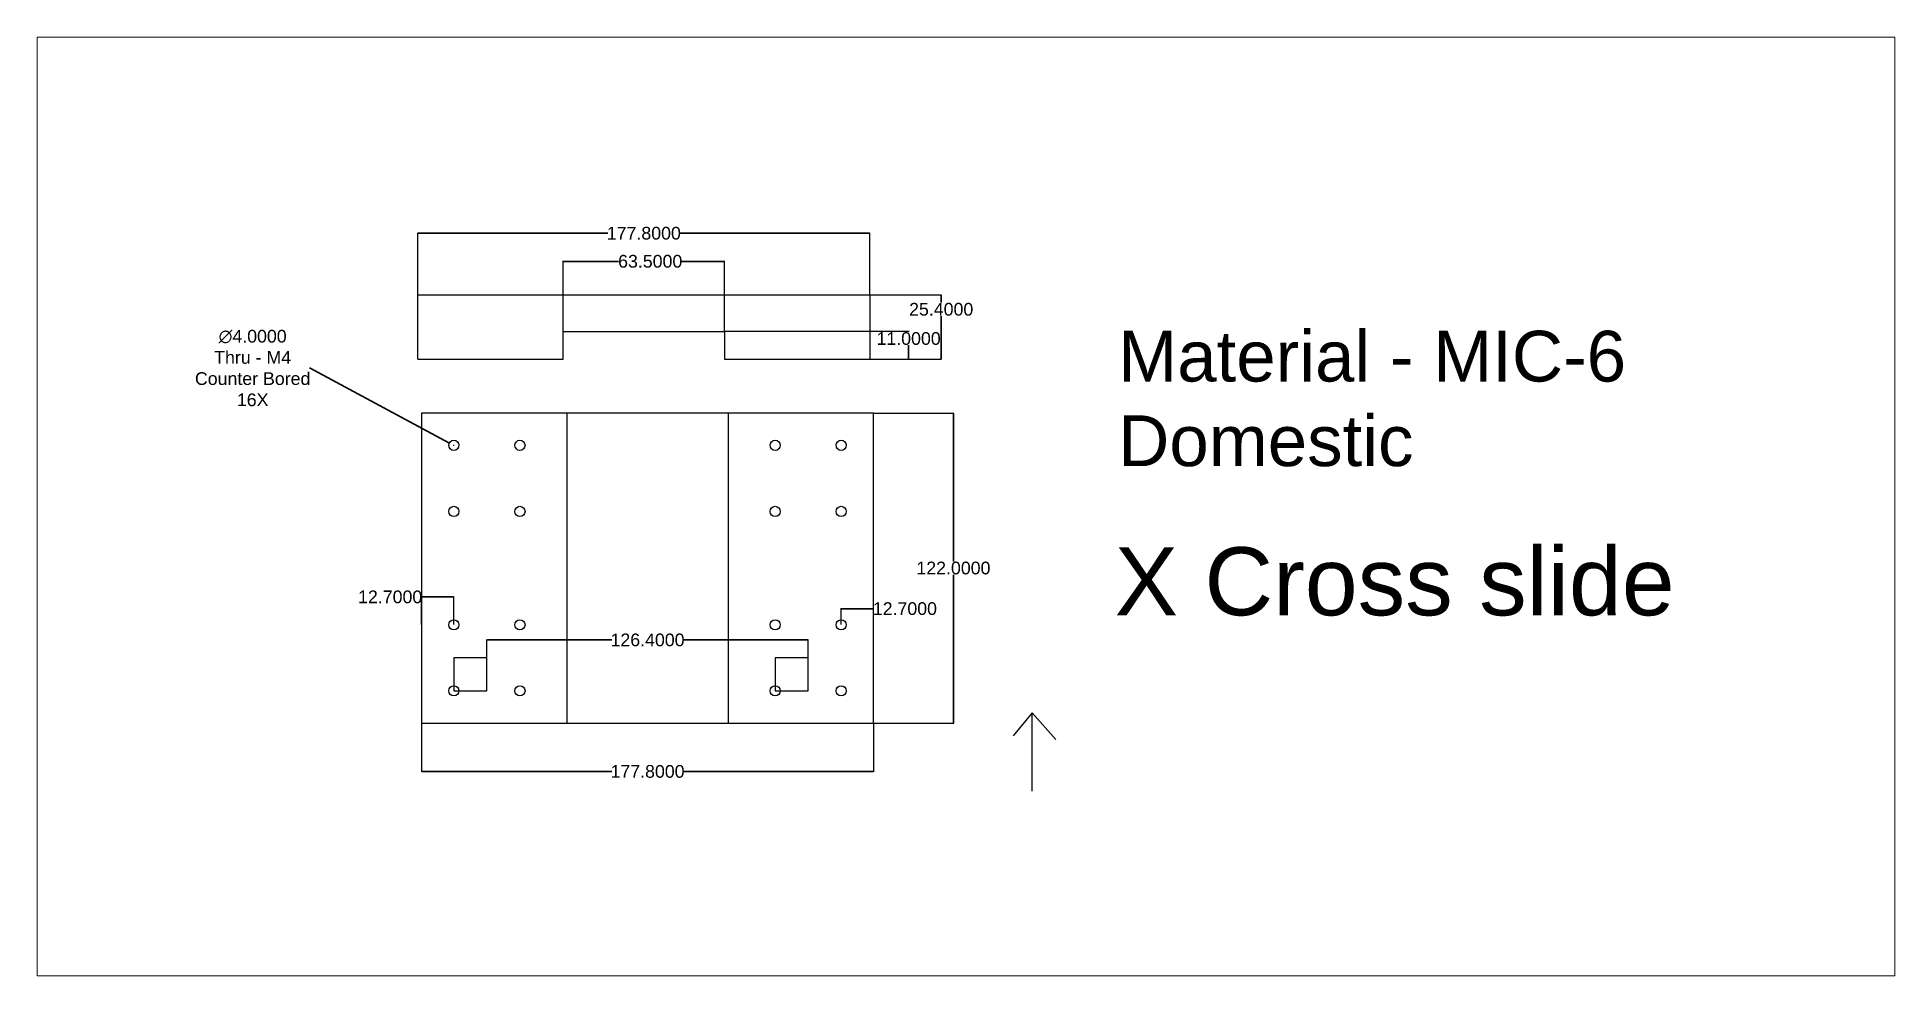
# Paper-space layout 'X Slide' of a CAD drawing. Header units: inches. Extents: x 2.99 to 6.23, y 3.49 to 5.13.
# The model-space entities are those that its viewports show. They can reach past a viewport. Long polylines and large blocks are cut down to what shows.
import ezdxf

# ---------------------------------------------------------------- set-up
doc = ezdxf.new("R2010")
doc.units = ezdxf.units.IN
doc.header["$MEASUREMENT"] = 0
doc.header["$PDMODE"] = 96
doc.linetypes.add('ACAD_ISO02W100', pattern=[15, 12, -3])
doc.styles.get("Standard").update_dxf_attribs({"font": 'arial.ttf'})
doc.dimstyles.get("Standard").update_dxf_attribs({"dimtxt": 5, "dimasz": 0.18, "dimexe": 0.18, "dimexo": 0.0625, "dimgap": 0.09, "dimtad": 0, "dimtih": 1, "dimtoh": 1, "dimdec": 4, "dimzin": 0, "dimdsep": 46, "dimtxsty": 'Standard', "dimcen": 0.09, "dimadec": 0, "dimazin": 0, "dimtfac": 1, "dimtdec": 4, "dimtofl": 0, "dimtmove": 0, "dimatfit": 3, "dimfxl": 1, "dimtolj": 1, "dimtzin": 0, "dimlwd": 30, "dimarcsym": 0})

# ---------------------------------------------------------------- blocks, each defined once
blk = doc.blocks.new('*D109')
at = {"color": 0, "lineweight": -2, "transparency": 16777216}
for p, q in [((88.45, 190.55), (88.45, 171.43)), ((266.25, 190.55), (266.25, 171.43))]:
    blk.add_line(p, q, dxfattribs=at)
at = {"color": 0, "lineweight": 30, "transparency": 16777216}
for p, q in [((88.63, 171.61), (163.24, 171.61)), ((266.07, 171.61), (191.46, 171.61))]:
    blk.add_line(p, q, dxfattribs=at)
at = {"color": 0, "transparency": 16777216}
for points in [[(88.63, 171.64), (88.63, 171.58), (88.45, 171.61)], [(266.07, 171.64), (266.07, 171.58), (266.25, 171.61)]]:
    blk.add_solid(points, dxfattribs=at)
at = {"layer": 'Defpoints', "color": 0, "transparency": 16777216}
for p in [(88.45, 190.62), (266.25, 190.62), (266.25, 171.61)]:
    blk.add_point(p, dxfattribs=at)
at = {"color": 0, "transparency": 16777216, "insert": (177.35, 171.61), "char_height": 5, "attachment_point": 5}
blk.add_mtext('\\A1;177.8000', dxfattribs=at)
blk = doc.blocks.new('*D110')
at = {"color": 0, "lineweight": -2, "transparency": 16777216}
for p, q in [((266.31, 312.62), (297.87, 312.62)), ((266.31, 190.62), (297.87, 190.62))]:
    blk.add_line(p, q, dxfattribs=at)
at = {"color": 0, "lineweight": 30, "transparency": 16777216}
for p, q in [((297.69, 312.44), (297.69, 254.26)), ((297.69, 190.8), (297.69, 248.97))]:
    blk.add_line(p, q, dxfattribs=at)
at = {"color": 0, "transparency": 16777216}
for points in [[(297.66, 312.44), (297.72, 312.44), (297.69, 312.62)], [(297.66, 190.8), (297.72, 190.8), (297.69, 190.62)]]:
    blk.add_solid(points, dxfattribs=at)
at = {"layer": 'Defpoints', "color": 0, "transparency": 16777216}
for p in [(266.25, 312.62), (266.25, 190.62), (297.69, 190.62)]:
    blk.add_point(p, dxfattribs=at)
at = {"color": 0, "transparency": 16777216, "insert": (297.69, 251.62), "char_height": 5, "attachment_point": 5}
blk.add_mtext('\\A1;122.0000', dxfattribs=at)
blk = doc.blocks.new('*D111')
at = {"color": 0, "lineweight": -2, "transparency": 16777216}
for p, q in [((86.99, 359.22), (86.99, 383.51)), ((264.79, 359.22), (264.79, 383.51))]:
    blk.add_line(p, q, dxfattribs=at)
at = {"color": 0, "lineweight": 30, "transparency": 16777216}
for p, q in [((87.17, 383.33), (161.78, 383.33)), ((264.61, 383.33), (190, 383.33))]:
    blk.add_line(p, q, dxfattribs=at)
at = {"color": 0, "transparency": 16777216}
for points in [[(87.17, 383.36), (87.17, 383.3), (86.99, 383.33)], [(264.61, 383.36), (264.61, 383.3), (264.79, 383.33)]]:
    blk.add_solid(points, dxfattribs=at)
at = {"layer": 'Defpoints', "color": 0, "transparency": 16777216}
for p in [(86.99, 383.33), (86.99, 359.16), (264.79, 359.16)]:
    blk.add_point(p, dxfattribs=at)
at = {"color": 0, "transparency": 16777216, "insert": (175.89, 383.33), "char_height": 5, "attachment_point": 5}
blk.add_mtext('\\A1;177.8000', dxfattribs=at)
blk = doc.blocks.new('*D112')
at = {"color": 0, "lineweight": 30, "transparency": 16777216}
for p, q in [((44.38, 330.3), (44.56, 330.3)), ((44.56, 330.3), (99.23, 300.95))]:
    blk.add_line(p, q, dxfattribs=at)
at = {"color": 0, "lineweight": -2, "transparency": 16777216}
for p, q in [((101.06, 299.92), (101.24, 299.92)), ((101.15, 299.83), (101.15, 300.01))]:
    blk.add_line(p, q, dxfattribs=at)
at = {"color": 0, "transparency": 16777216}
blk.add_solid([(99.25, 300.97), (99.22, 300.92), (99.39, 300.86)], dxfattribs=at)
at = {"layer": 'Defpoints', "color": 0, "transparency": 16777216}
for p in [(99.39, 300.86), (102.91, 298.97)]:
    blk.add_point(p, dxfattribs=at)
at = {"color": 0, "transparency": 16777216, "insert": (22, 330.3), "char_height": 5, "attachment_point": 5}
blk.add_mtext('\\A1;∅4.0000\\PThru - M4 \\PCounter Bored\\P16X', dxfattribs=at)
blk = doc.blocks.new('*D124')
at = {"color": 0, "lineweight": -2, "transparency": 16777216}
for p, q in [((144.14, 344.82), (144.14, 372.47)), ((207.64, 344.82), (207.64, 372.47))]:
    blk.add_line(p, q, dxfattribs=at)
at = {"color": 0, "lineweight": 30, "transparency": 16777216}
for p, q in [((144.32, 372.29), (165.99, 372.29)), ((207.46, 372.29), (190.82, 372.29))]:
    blk.add_line(p, q, dxfattribs=at)
at = {"color": 0, "transparency": 16777216}
for points in [[(144.32, 372.32), (144.32, 372.26), (144.14, 372.29)], [(207.46, 372.32), (207.46, 372.26), (207.64, 372.29)]]:
    blk.add_solid(points, dxfattribs=at)
at = {"layer": 'Defpoints', "color": 0, "transparency": 16777216}
for p in [(207.64, 372.29), (144.14, 344.76), (207.64, 344.76)]:
    blk.add_point(p, dxfattribs=at)
at = {"color": 0, "transparency": 16777216, "insert": (178.4, 372.29), "char_height": 5, "attachment_point": 5}
blk.add_mtext('\\A1;63.5000', dxfattribs=at)
blk = doc.blocks.new('*D125')
at = {"color": 0, "lineweight": -2, "transparency": 16777216}
for p, q in [((264.85, 359.16), (293.06, 359.16)), ((264.85, 333.76), (293.06, 333.76))]:
    blk.add_line(p, q, dxfattribs=at)
at = {"color": 0, "lineweight": 30, "transparency": 16777216}
for p, q in [((292.88, 358.98), (292.88, 356.04)), ((292.88, 333.94), (292.88, 350.76))]:
    blk.add_line(p, q, dxfattribs=at)
at = {"color": 0, "transparency": 16777216}
for points in [[(292.85, 358.98), (292.91, 358.98), (292.88, 359.16)], [(292.85, 333.94), (292.91, 333.94), (292.88, 333.76)]]:
    blk.add_solid(points, dxfattribs=at)
at = {"layer": 'Defpoints', "color": 0, "transparency": 16777216}
for p in [(264.79, 359.16), (292.88, 359.16), (264.79, 333.76)]:
    blk.add_point(p, dxfattribs=at)
at = {"color": 0, "transparency": 16777216, "insert": (292.88, 353.4), "char_height": 5, "attachment_point": 5}
blk.add_mtext('\\A1;25.4000', dxfattribs=at)
blk = doc.blocks.new('*D126')
at = {"color": 0, "lineweight": -2, "transparency": 16777216}
for p, q in [((207.7, 344.76), (280.24, 344.76)), ((207.7, 333.76), (280.24, 333.76))]:
    blk.add_line(p, q, dxfattribs=at)
at = {"color": 0, "lineweight": 30, "transparency": 16777216}
for p, q in [((280.06, 344.58), (280.06, 344.54)), ((280.06, 333.94), (280.06, 339.26))]:
    blk.add_line(p, q, dxfattribs=at)
at = {"color": 0, "transparency": 16777216}
for points in [[(280.03, 344.58), (280.09, 344.58), (280.06, 344.76)], [(280.03, 333.94), (280.09, 333.94), (280.06, 333.76)]]:
    blk.add_solid(points, dxfattribs=at)
at = {"layer": 'Defpoints', "color": 0, "transparency": 16777216}
for p in [(207.64, 344.76), (280.06, 344.76), (207.64, 333.76)]:
    blk.add_point(p, dxfattribs=at)
at = {"color": 0, "transparency": 16777216, "insert": (280.06, 341.9), "char_height": 5, "attachment_point": 5}
blk.add_mtext('\\A1;11.0000', dxfattribs=at)
blk = doc.blocks.new('*D144')
at = {"color": 0, "lineweight": -2, "transparency": 16777216}
for p, q in [((114.15, 216.38), (114.15, 223.52)), ((240.55, 216.38), (240.55, 223.52))]:
    blk.add_line(p, q, dxfattribs=at)
at = {"color": 0, "lineweight": 30, "transparency": 16777216}
for p, q in [((114.33, 223.34), (163.24, 223.34)), ((240.37, 223.34), (191.46, 223.34))]:
    blk.add_line(p, q, dxfattribs=at)
at = {"color": 0, "transparency": 16777216}
for points in [[(114.33, 223.37), (114.33, 223.31), (114.15, 223.34)], [(240.37, 223.37), (240.37, 223.31), (240.55, 223.34)]]:
    blk.add_solid(points, dxfattribs=at)
at = {"layer": 'Defpoints', "color": 0, "transparency": 16777216}
for p in [(240.55, 223.34), (114.15, 216.32), (240.55, 216.32)]:
    blk.add_point(p, dxfattribs=at)
at = {"color": 0, "transparency": 16777216, "insert": (177.35, 223.34), "char_height": 5, "attachment_point": 5}
blk.add_mtext('\\A1;126.4000', dxfattribs=at)
blk = doc.blocks.new('*D145')
at = {"color": 0, "lineweight": 30, "transparency": 16777216}
for p, q in [((88.45, 240.27), (88.27, 240.27)), ((100.97, 240.27), (88.63, 240.27))]:
    blk.add_line(p, q, dxfattribs=at)
at = {"color": 0, "lineweight": -2, "transparency": 16777216}
for p, q in [((88.45, 229.38), (88.45, 240.45)), ((101.15, 229.38), (101.15, 240.45))]:
    blk.add_line(p, q, dxfattribs=at)
at = {"color": 0, "transparency": 16777216}
for points in [[(88.63, 240.3), (88.63, 240.24), (88.45, 240.27)], [(100.97, 240.3), (100.97, 240.24), (101.15, 240.27)]]:
    blk.add_solid(points, dxfattribs=at)
at = {"layer": 'Defpoints', "color": 0, "transparency": 16777216}
for p in [(88.45, 240.27), (88.45, 229.32), (101.15, 229.32)]:
    blk.add_point(p, dxfattribs=at)
at = {"color": 0, "transparency": 16777216, "insert": (76.1, 240.27), "char_height": 5, "attachment_point": 5}
blk.add_mtext('\\A1;12.7000', dxfattribs=at)
blk = doc.blocks.new('*D146')
at = {"color": 0, "lineweight": -2, "transparency": 16777216}
for p, q in [((253.55, 229.38), (253.55, 235.83)), ((266.25, 229.38), (266.25, 235.83))]:
    blk.add_line(p, q, dxfattribs=at)
at = {"color": 0, "lineweight": 30, "transparency": 16777216}
for p, q in [((253.73, 235.65), (266.07, 235.65)), ((266.25, 235.65), (266.43, 235.65))]:
    blk.add_line(p, q, dxfattribs=at)
at = {"color": 0, "transparency": 16777216}
for points in [[(253.73, 235.68), (253.73, 235.62), (253.55, 235.65)], [(266.07, 235.68), (266.07, 235.62), (266.25, 235.65)]]:
    blk.add_solid(points, dxfattribs=at)
at = {"layer": 'Defpoints', "color": 0, "transparency": 16777216}
for p in [(266.25, 235.65), (253.55, 229.32), (266.25, 229.32)]:
    blk.add_point(p, dxfattribs=at)
at = {"color": 0, "transparency": 16777216, "insert": (278.6, 235.65), "char_height": 5, "attachment_point": 5}
blk.add_mtext('\\A1;12.7000', dxfattribs=at)

msp = doc.modelspace()

# ---------------------------------------------------------------- linework, layer by layer
for p, q in [((86.98613, 333.75789), (86.98613, 359.15789)), ((86.98613, 359.15789), (264.78613, 359.15789)), ((264.78613, 359.15789), (264.78613, 333.75789)), ((144.13613, 333.75789), (144.13613, 344.75789)), ((144.13613, 344.75789), (207.63613, 344.75789)), ((207.63613, 344.75789), (207.63613, 333.75789)), ((86.98613, 333.75789), (144.13613, 333.75789)), ((207.63613, 333.75789), (264.78613, 333.75789)), ((328.7247, 194.72873), (321.13721, 185.64683)), ((328.7247, 163.92246), (328.7247, 194.72873)), ((328.7247, 194.72873), (337.97402, 184.2546))]:
    msp.add_line(p, q)
at = {"linetype": 'ACAD_ISO02W100'}
for p, q in [((145.60178, 312.61544), (145.60178, 190.61544)), ((209.10178, 312.61544), (209.10178, 190.61544))]:
    msp.add_line(p, q, dxfattribs=at)
for points in [[(88.45178, 190.61544), (266.25178, 190.61544), (266.25178, 312.61544), (88.45178, 312.61544)], [(101.15178, 203.31544), (114.15178, 203.31544), (114.15178, 216.31544), (101.15178, 216.31544)], [(227.55178, 203.31544), (240.55178, 203.31544), (240.55178, 216.31544), (227.55178, 216.31544)]]:
    msp.add_lwpolyline(points, close=True)
for centre in [(101.15178, 299.91544), (127.15178, 299.91544), (227.55178, 299.91544), (253.55178, 299.91544), (101.15178, 273.91544), (127.15178, 273.91544), (227.55178, 273.91544), (253.55178, 273.91544), (101.15178, 229.31544), (127.15178, 229.31544), (227.55178, 229.31544), (253.55178, 229.31544), (101.15178, 203.31544), (127.15178, 203.31544), (227.55178, 203.31544), (253.55178, 203.31544)]:
    msp.add_circle(centre, 2)

# ---------------------------------------------------------------- texts
at = {"attachment_point": 1}
for s, width, heights, insert, char_height in [('Material - MIC-6 Domestic', 260.8120034, [85.10151], (362.4905, 344.96648), 19.9598997), ('X Cross slide', 223.5012079, [71.5866], (361.12167, 259.81291), 26.7753304)]:
    msp.add_mtext_dynamic_manual_height_columns(s, width=width, gutter_width=1, heights=heights, dxfattribs=dict(at, insert=insert, char_height=char_height))

# ---------------------------------------------------------------- dimensions: what is measured, and where the dimension line sits
for base, p1, p2, picture, middle in [((86.98613, 383.33405), (264.78613, 359.15789), (86.98613, 359.15789), '*D111', (175.88613, 383.33405)), ((88.45178, 240.27121), (101.15178, 229.31544), (88.45178, 229.31544), '*D145', (76.1047, 240.27121)), ((266.25178, 235.64912), (253.55178, 229.31544), (266.25178, 229.31544), '*D146', (278.59886, 235.64912)), ((240.55178, 223.3431), (114.15178, 216.31544), (240.55178, 216.31544), '*D144', (177.35178, 223.3431)), ((266.25178, 171.61026), (88.45178, 190.61544), (266.25178, 190.61544), '*D109', (177.35178, 171.61026))]:
    dim = msp.add_linear_dim(base=base, p1=p1, p2=p2, dimstyle='Standard')
    dim.commit()
    dim.dimension.update_dxf_attribs({"geometry": picture, "text_midpoint": middle})
dim = msp.add_linear_dim(base=(207.63613, 372.28558), p1=(144.13613, 344.75789), p2=(207.63613, 344.75789), dimstyle='Standard')
dim.commit()
dim.dimension.update_dxf_attribs({"geometry": '*D124', "text_midpoint": (178.40174, 372.28558), "dimtype": 160})
dim = msp.add_diameter_dim_2p(p1=(102.91389, 298.96942), p2=(99.38967, 300.86147), text='<>\\PThru - M4 \\PCounter Bored\\P16X', dimstyle='Standard')
dim.commit()
dim.dimension.update_dxf_attribs({"geometry": '*D112', "text_midpoint": (21.99692, 330.30044), "dimtype": 163})
for base, p1, p2, picture, middle in [((292.87547, 359.15789), (264.78613, 333.75789), (264.78613, 359.15789), '*D125', (292.87547, 353.40016)), ((280.05905, 344.75789), (207.63613, 333.75789), (207.63613, 344.75789), '*D126', (280.05905, 341.90075))]:
    dim = msp.add_linear_dim(base=base, p1=p1, p2=p2, angle=90, dimstyle='Standard')
    dim.commit()
    dim.dimension.update_dxf_attribs({"geometry": picture, "text_midpoint": middle, "dimtype": 160})
dim = msp.add_linear_dim(base=(297.69143, 190.61544), p1=(266.25178, 312.61544), p2=(266.25178, 190.61544), angle=90, dimstyle='Standard')
dim.commit()
dim.dimension.update_dxf_attribs({"geometry": '*D110', "text_midpoint": (297.69143, 251.61544)})

psp = doc.layouts.new('X Slide')

# ---------------------------------------------------------------- viewports
at = {"layer": '0', "view_target_point": (647.55559, 512.00446)}
psp.add_viewport(center=(4.6115, 4.3084), size=(3.2467, 1.640455), view_center_point=(-344.92127, -236.16231), view_height=369.2709605, dxfattribs=at)

doc.saveas('drawing.dxf')
